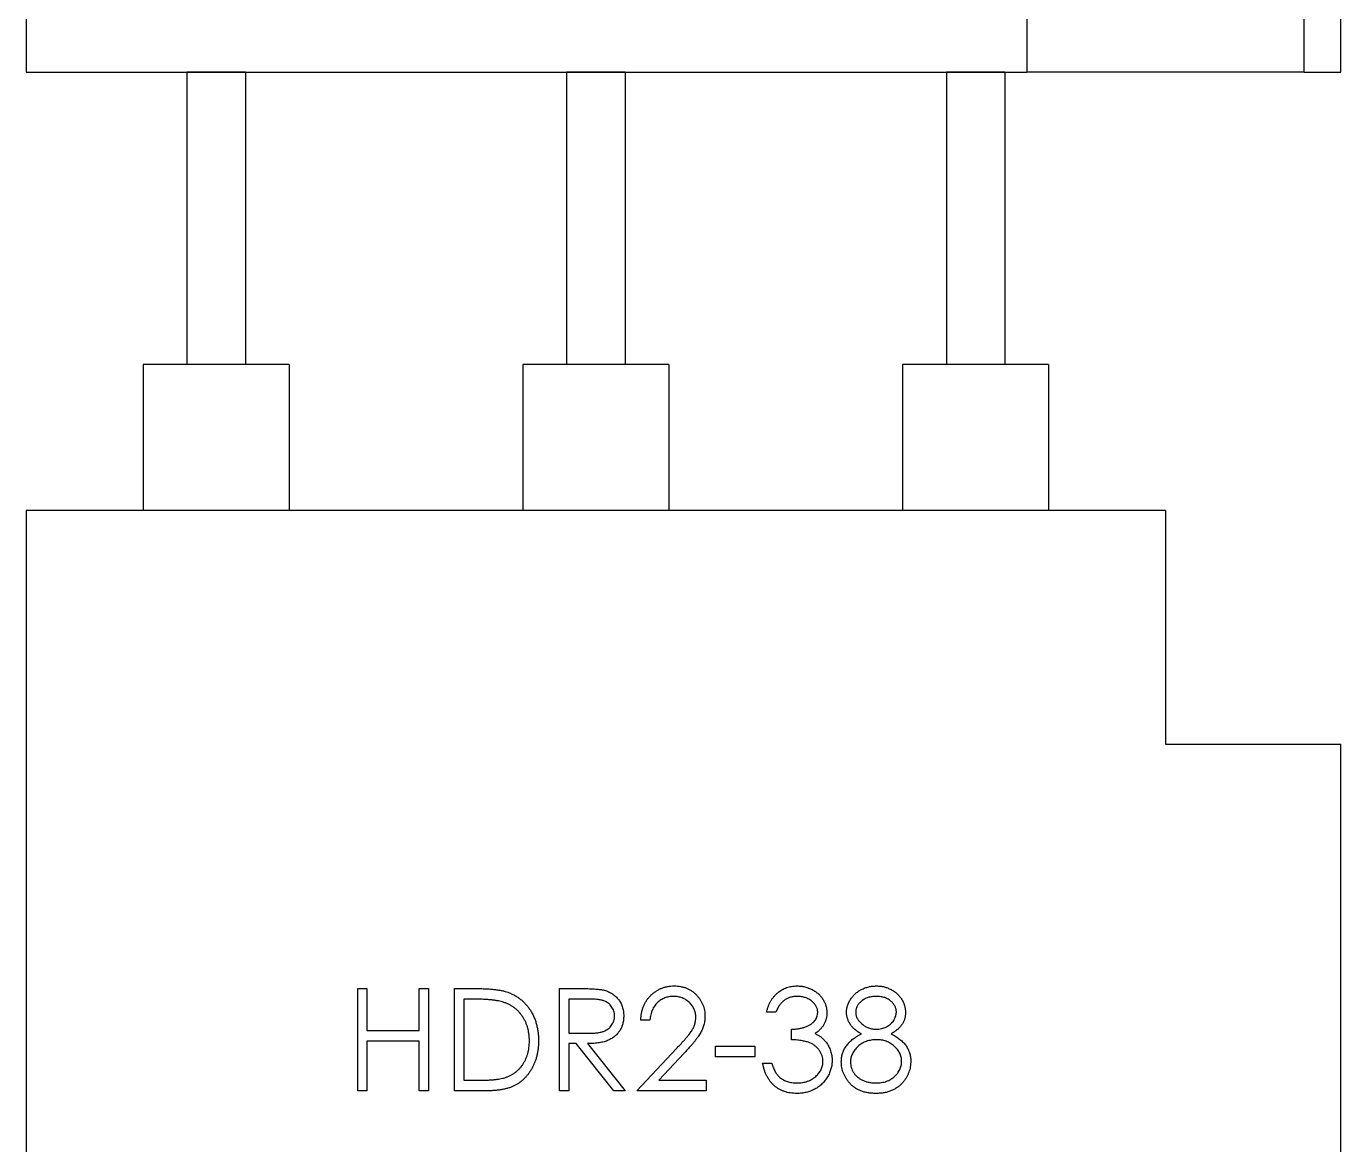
# Model space of a CAD drawing. Extents: x 310573 to 311073, y 364953 to 365753.
# Drawn here: x 310927.03 to 310972.03, y 365113.35 to 365151.64 of the extents above; entities that cross this region are included whole.
import ezdxf

# ---------------------------------------------------------------- set-up
doc = ezdxf.new("R2010")
doc.units = 0
doc.header["$MEASUREMENT"] = 0
doc.layers.add('PV-2A84', color=7, linetype='Continuous')
doc.layers.add('PV-E40', color=7, linetype='Continuous')

# ---------------------------------------------------------------- blocks, each defined once
blk = doc.blocks.new('Manufacturer上海良信PartName接触器SeriesNDC1ShellFrameLimitingCurrentRemarkPartTypeMinCurrent0MaxCurrent12Poles3PMinPower0MaxPower0LibType3DelFlgfalseUpdateDate2023-01-0100000')
at = {"layer": 'PV-2A84'}
for p, q in [((-22.5, -31.5), (-22.5, -37.5)), ((11.75, -31.5), (11.75, -37.5)), ((21.25, -37.5), (21.25, -31.5)), ((22.5, -37.5), (22.5, -31.5)), ((-22.5, -37.5), (11.75, -37.5)), ((21.25, -37.5), (11.75, -37.5)), ((21.25, -37.5), (22.5, -37.5))]:
    blk.add_line(p, q, dxfattribs=at)
blk = doc.blocks.new('Manufacturer上海良信PartName热继电器SeriesNDR2ShellFrameLimitingCurrentRemarkPartTypeMinCurrent1MaxCurrent38PolesMinPower0MaxPower0LibType3DelFlgfalseUpdateDate2023-01-0100000')
at = {"layer": 'PV-E40'}
for p, q in [((-16, 37.5), (-17, 37.5)), ((-17, 37.5), (-17, 27.5)), ((-15, 37.5), (-16, 37.5)), ((-15, 37.5), (-15, 27.5)), ((-3, 37.5), (-4, 37.5)), ((-4, 37.5), (-4, 27.5)), ((-2, 37.5), (-3, 37.5)), ((-2, 37.5), (-2, 27.5)), ((10, 37.5), (9, 37.5)), ((9, 37.5), (9, 27.5)), ((11, 37.5), (10, 37.5)), ((11, 37.5), (11, 27.5)), ((-16, 27.5), (-18.5, 27.5)), ((-18.5, 27.5), (-18.5, 22.5)), ((-13.5, 27.5), (-16, 27.5)), ((-13.5, 27.5), (-13.5, 22.5)), ((-3, 27.5), (-5.5, 27.5)), ((-5.5, 27.5), (-5.5, 22.5)), ((-0.5, 27.5), (-3, 27.5)), ((-0.5, 27.5), (-0.5, 22.5)), ((10, 27.5), (7.5, 27.5)), ((7.5, 27.5), (7.5, 22.5)), ((12.5, 27.5), (10, 27.5)), ((12.5, 27.5), (12.5, 22.5)), ((16.5, 22.5), (-22.5, 22.5)), ((-22.5, 22.5), (-22.5, -22.5)), ((16.5, 22.5), (16.5, 14.5)), ((16.5, 14.5), (22.5, 14.5)), ((22.5, -22.5), (22.5, 14.5)), ((-11.155, 2.633), (-11.155, 6.133)), ((-11.155, 6.133), (-10.841, 6.133)), ((-10.841, 6.133), (-10.841, 4.697)), ((-9.046, 4.697), (-9.046, 6.133)), ((-9.046, 6.133), (-8.732, 6.133)), ((-8.732, 6.133), (-8.732, 2.633)), ((-7.835, 2.633), (-7.835, 6.133)), ((-7.835, 6.133), (-7.128, 6.133)), ((-4.245, 2.633), (-4.245, 6.133)), ((-4.245, 6.133), (-3.544, 6.133)), ((-7.52, 5.774), (-7.52, 2.992)), ((-7.274, 5.774), (-7.52, 5.774)), ((-3.274, 5.774), (-3.931, 5.774)), ((-3.931, 5.774), (-3.931, 4.607)), ((-1.149, 5.056), (-1.463, 5.056)), ((3.159, 5.325), (2.845, 5.325)), ((-10.841, 4.697), (-9.046, 4.697)), ((-3.931, 4.607), (-3.29, 4.602)), ((3.698, 4.383), (3.698, 4.742)), ((-9.046, 4.338), (-10.841, 4.338)), ((-10.841, 4.338), (-10.841, 2.633)), ((-9.046, 2.633), (-9.046, 4.338)), ((-3.675, 4.248), (-3.931, 4.248)), ((-3.931, 4.248), (-3.931, 2.633)), ((-2.39, 2.633), (-3.675, 4.248)), ((-3.287, 4.248), (-2.001, 2.633)), ((-1.597, 2.633), (-0.24, 4.081)), ((1.095, 3.8), (1.095, 4.159)), ((1.095, 4.159), (2.441, 4.159)), ((2.441, 4.159), (2.441, 3.8)), ((0.028, 3.926), (-0.848, 2.992)), ((2.441, 3.8), (1.095, 3.8)), ((2.71, 3.575), (3.024, 3.575)), ((-7.52, 2.992), (-7.119, 2.992)), ((-0.848, 2.992), (0.781, 2.992)), ((0.781, 2.992), (0.781, 2.633)), ((-10.841, 2.633), (-11.155, 2.633)), ((-8.732, 2.633), (-9.046, 2.633)), ((-6.75, 2.633), (-7.835, 2.633)), ((-3.931, 2.633), (-4.245, 2.633)), ((-2.001, 2.633), (-2.39, 2.633)), ((0.781, 2.633), (-1.597, 2.633))]:
    blk.add_line(p, q, dxfattribs=at)
for points, knots in [([(-7.128, 6.133), (-7.066, 6.132), (-6.948, 6.132), (-6.776, 6.126), (-6.617, 6.117), (-6.472, 6.103), (-6.339, 6.085), (-6.22, 6.064), (-6.114, 6.039), (-6.048, 6.017), (-6.017, 6.007)], [0, 0, 0, 0, 0.164289, 0.317406, 0.458844, 0.589367, 0.707831, 0.81577, 0.91288, 1, 1, 1, 1]), ([(-6.017, 6.007), (-5.977, 5.991), (-5.897, 5.961), (-5.783, 5.903), (-5.675, 5.838), (-5.574, 5.765), (-5.481, 5.682), (-5.393, 5.593), (-5.314, 5.495), (-5.241, 5.389), (-5.175, 5.276), (-5.118, 5.158), (-5.07, 5.034), (-5.031, 4.905), (-5, 4.771), (-4.979, 4.631), (-4.965, 4.487), (-4.963, 4.389), (-4.963, 4.339)], [0, 0, 0, 0, 0.061545, 0.121694, 0.181155, 0.239875, 0.298702, 0.357647, 0.417605, 0.478494, 0.540407, 0.602345, 0.665004, 0.728559, 0.793651, 0.860534, 0.929236, 1, 1, 1, 1]), ([(-3.544, 6.133), (-3.498, 6.133), (-3.408, 6.132), (-3.279, 6.131), (-3.162, 6.126), (-3.057, 6.122), (-2.964, 6.114), (-2.883, 6.107), (-2.813, 6.098), (-2.771, 6.089), (-2.751, 6.085)], [0, 0, 0, 0, 0.176258, 0.338434, 0.484822, 0.617158, 0.734698, 0.837385, 0.926372, 1, 1, 1, 1]), ([(-2.751, 6.085), (-2.726, 6.079), (-2.675, 6.066), (-2.602, 6.04), (-2.533, 6.009), (-2.467, 5.973), (-2.405, 5.932), (-2.347, 5.885), (-2.292, 5.834), (-2.242, 5.777), (-2.195, 5.717), (-2.155, 5.653), (-2.121, 5.585), (-2.094, 5.514), (-2.072, 5.439), (-2.057, 5.361), (-2.047, 5.28), (-2.047, 5.225), (-2.046, 5.197)], [0, 0, 0, 0, 0.064217, 0.127064, 0.188745, 0.249132, 0.309453, 0.369827, 0.43065, 0.492352, 0.554072, 0.61569, 0.676798, 0.738439, 0.801317, 0.865185, 0.931641, 1, 1, 1, 1]), ([(-1.463, 5.056), (-1.461, 5.098), (-1.457, 5.179), (-1.438, 5.299), (-1.411, 5.413), (-1.373, 5.521), (-1.325, 5.623), (-1.269, 5.72), (-1.202, 5.811), (-1.125, 5.895), (-1.043, 5.973), (-0.953, 6.039), (-0.859, 6.096), (-0.761, 6.143), (-0.658, 6.178), (-0.55, 6.204), (-0.437, 6.22), (-0.36, 6.222), (-0.321, 6.223)], [0, 0, 0, 0, 0.0687908, 0.1351033, 0.1989787, 0.2619043, 0.323495, 0.3851954, 0.4469692, 0.5097648, 0.5722506, 0.6334052, 0.6932512, 0.7525832, 0.8125793, 0.8732751, 0.9355499, 1, 1, 1, 1]), ([(-0.337, 5.864), (-0.365, 5.863), (-0.419, 5.862), (-0.497, 5.852), (-0.573, 5.835), (-0.645, 5.812), (-0.713, 5.782), (-0.778, 5.745), (-0.839, 5.702), (-0.896, 5.652), (-0.949, 5.597), (-0.996, 5.535), (-1.036, 5.468), (-1.072, 5.396), (-1.1, 5.319), (-1.122, 5.236), (-1.14, 5.148), (-1.146, 5.087), (-1.149, 5.056)], [0, 0, 0, 0, 0.064439, 0.126547, 0.186887, 0.245878, 0.304041, 0.362191, 0.420976, 0.48066, 0.5406, 0.600689, 0.661936, 0.724443, 0.789038, 0.856314, 0.926352, 1, 1, 1, 1]), ([(0.422, 5.154), (0.421, 5.178), (0.42, 5.225), (0.409, 5.294), (0.392, 5.361), (0.368, 5.425), (0.337, 5.486), (0.298, 5.545), (0.254, 5.602), (0.202, 5.655), (0.146, 5.704), (0.086, 5.747), (0.023, 5.783), (-0.043, 5.812), (-0.112, 5.835), (-0.184, 5.851), (-0.26, 5.862), (-0.311, 5.863), (-0.337, 5.864)], [0, 0, 0, 0, 0.061965, 0.122122, 0.180988, 0.239933, 0.299906, 0.359989, 0.421776, 0.486576, 0.551535, 0.615018, 0.677259, 0.73973, 0.80305, 0.866495, 0.931973, 1, 1, 1, 1]), ([(-0.321, 6.223), (-0.283, 6.222), (-0.208, 6.22), (-0.097, 6.205), (0.007, 6.181), (0.107, 6.148), (0.2, 6.103), (0.287, 6.049), (0.37, 5.987), (0.445, 5.914), (0.513, 5.835), (0.572, 5.752), (0.623, 5.666), (0.665, 5.576), (0.696, 5.482), (0.72, 5.386), (0.733, 5.285), (0.735, 5.217), (0.736, 5.182)], [0, 0, 0, 0, 0.0694755, 0.1365168, 0.2007888, 0.2638297, 0.325735, 0.3872907, 0.4495092, 0.5129678, 0.5762752, 0.6375801, 0.6979026, 0.7571721, 0.8165985, 0.8766532, 0.9372896, 1, 1, 1, 1]), ([(2.845, 5.325), (2.853, 5.36), (2.87, 5.429), (2.905, 5.528), (2.943, 5.621), (2.988, 5.707), (3.038, 5.788), (3.094, 5.861), (3.156, 5.93), (3.223, 5.991), (3.295, 6.045), (3.37, 6.092), (3.448, 6.133), (3.53, 6.166), (3.615, 6.191), (3.703, 6.209), (3.794, 6.221), (3.855, 6.222), (3.887, 6.223)], [0, 0, 0, 0, 0.072625, 0.141977, 0.208985, 0.273957, 0.336889, 0.398745, 0.460116, 0.520825, 0.580994, 0.640152, 0.698622, 0.757271, 0.816427, 0.876254, 0.937165, 1, 1, 1, 1]), ([(3.891, 5.864), (3.851, 5.862), (3.773, 5.86), (3.661, 5.836), (3.557, 5.798), (3.477, 5.752), (3.418, 5.708), (3.376, 5.669), (3.335, 5.625), (3.297, 5.575), (3.259, 5.521), (3.224, 5.46), (3.19, 5.395), (3.17, 5.349), (3.159, 5.325)], [0, 0, 0, 0, 0.122712, 0.239685, 0.351816, 0.463766, 0.520818, 0.579448, 0.640604, 0.705298, 0.773634, 0.844669, 0.920057, 1, 1, 1, 1]), ([(3.887, 6.223), (3.933, 6.221), (4.023, 6.219), (4.156, 6.194), (4.284, 6.154), (4.406, 6.1), (4.519, 6.033), (4.62, 5.953), (4.706, 5.861), (4.779, 5.761), (4.836, 5.653), (4.878, 5.542), (4.904, 5.428), (4.907, 5.352), (4.909, 5.313)], [0, 0, 0, 0, 0.090254, 0.17854, 0.266093, 0.354631, 0.441886, 0.525747, 0.608114, 0.690197, 0.770821, 0.848326, 0.924012, 1, 1, 1, 1]), ([(4.595, 5.315), (4.595, 5.333), (4.594, 5.369), (4.583, 5.422), (4.568, 5.474), (4.546, 5.524), (4.517, 5.571), (4.483, 5.617), (4.442, 5.66), (4.395, 5.701), (4.345, 5.74), (4.289, 5.773), (4.231, 5.801), (4.169, 5.824), (4.104, 5.842), (4.036, 5.854), (3.965, 5.862), (3.916, 5.863), (3.891, 5.864)], [0, 0, 0, 0, 0.055275, 0.109966, 0.163247, 0.218076, 0.273301, 0.330909, 0.390995, 0.454176, 0.518862, 0.583311, 0.648517, 0.715031, 0.782502, 0.852323, 0.924928, 1, 1, 1, 1]), ([(5.582, 5.324), (5.584, 5.362), (5.587, 5.437), (5.614, 5.548), (5.657, 5.658), (5.716, 5.765), (5.789, 5.866), (5.877, 5.957), (5.978, 6.036), (6.091, 6.102), (6.212, 6.157), (6.34, 6.194), (6.472, 6.218), (6.562, 6.221), (6.608, 6.223)], [0, 0, 0, 0, 0.074058, 0.14887, 0.226668, 0.307735, 0.391157, 0.473929, 0.557928, 0.644989, 0.733364, 0.821092, 0.909287, 1, 1, 1, 1]), ([(6.59, 5.864), (6.566, 5.863), (6.518, 5.862), (6.447, 5.855), (6.38, 5.842), (6.316, 5.825), (6.256, 5.802), (6.198, 5.774), (6.144, 5.741), (6.093, 5.704), (6.047, 5.662), (6.007, 5.62), (5.973, 5.574), (5.944, 5.527), (5.924, 5.478), (5.908, 5.427), (5.897, 5.374), (5.897, 5.338), (5.896, 5.32)], [0, 0, 0, 0, 0.075243, 0.147209, 0.216447, 0.284025, 0.350655, 0.415031, 0.47963, 0.544652, 0.608044, 0.667828, 0.725114, 0.780992, 0.835527, 0.889438, 0.944072, 1, 1, 1, 1]), ([(7.287, 5.327), (7.287, 5.343), (7.286, 5.376), (7.277, 5.425), (7.263, 5.473), (7.243, 5.519), (7.218, 5.565), (7.187, 5.61), (7.15, 5.653), (7.109, 5.696), (7.062, 5.735), (7.01, 5.77), (6.952, 5.799), (6.889, 5.823), (6.821, 5.841), (6.749, 5.854), (6.671, 5.862), (6.618, 5.863), (6.59, 5.864)], [0, 0, 0, 0, 0.050902, 0.101034, 0.151084, 0.203062, 0.256248, 0.310847, 0.368769, 0.430015, 0.49252, 0.556049, 0.621996, 0.690192, 0.761385, 0.836356, 0.915487, 1, 1, 1, 1]), ([(6.608, 6.223), (6.652, 6.221), (6.74, 6.218), (6.869, 6.195), (6.993, 6.155), (7.11, 6.101), (7.219, 6.035), (7.316, 5.954), (7.401, 5.864), (7.472, 5.763), (7.53, 5.656), (7.571, 5.545), (7.596, 5.431), (7.6, 5.353), (7.601, 5.315)], [0, 0, 0, 0, 0.08941, 0.176306, 0.262626, 0.349446, 0.435498, 0.518928, 0.601355, 0.684256, 0.765807, 0.844877, 0.92228, 1, 1, 1, 1]), ([(-6.199, 5.676), (-6.228, 5.684), (-6.291, 5.701), (-6.392, 5.72), (-6.507, 5.737), (-6.635, 5.751), (-6.776, 5.761), (-6.93, 5.768), (-7.098, 5.773), (-7.214, 5.774), (-7.274, 5.774)], [0, 0, 0, 0, 0.084319, 0.179285, 0.286583, 0.405111, 0.535593, 0.67819, 0.832976, 1, 1, 1, 1]), ([(-5.277, 4.339), (-5.277, 4.38), (-5.278, 4.461), (-5.291, 4.579), (-5.31, 4.692), (-5.336, 4.801), (-5.37, 4.906), (-5.413, 5.006), (-5.462, 5.102), (-5.52, 5.192), (-5.583, 5.277), (-5.653, 5.355), (-5.73, 5.426), (-5.811, 5.491), (-5.899, 5.548), (-5.993, 5.598), (-6.094, 5.641), (-6.163, 5.664), (-6.199, 5.676)], [0, 0, 0, 0, 0.070151, 0.137813, 0.203226, 0.267174, 0.330024, 0.391794, 0.453084, 0.514334, 0.575, 0.634865, 0.694116, 0.753442, 0.813126, 0.87408, 0.936007, 1, 1, 1, 1]), ([(-2.36, 5.198), (-2.361, 5.226), (-2.364, 5.281), (-2.383, 5.363), (-2.416, 5.44), (-2.46, 5.512), (-2.514, 5.578), (-2.578, 5.634), (-2.649, 5.68), (-2.715, 5.71), (-2.774, 5.728), (-2.826, 5.741), (-2.884, 5.751), (-2.949, 5.759), (-3.021, 5.766), (-3.099, 5.771), (-3.185, 5.774), (-3.244, 5.774), (-3.274, 5.774)], [0, 0, 0, 0, 0.068814, 0.136365, 0.204019, 0.273064, 0.342913, 0.410965, 0.479169, 0.549308, 0.587652, 0.630647, 0.678879, 0.731934, 0.791111, 0.855283, 0.925086, 1, 1, 1, 1]), ([(-3.29, 4.602), (-3.26, 4.602), (-3.202, 4.602), (-3.118, 4.606), (-3.04, 4.611), (-2.968, 4.618), (-2.902, 4.627), (-2.842, 4.638), (-2.788, 4.651), (-2.725, 4.671), (-2.655, 4.703), (-2.579, 4.75), (-2.514, 4.808), (-2.459, 4.875), (-2.415, 4.949), (-2.383, 5.028), (-2.364, 5.112), (-2.361, 5.169), (-2.36, 5.198)], [0, 0, 0, 0, 0.071668, 0.138913, 0.201185, 0.259124, 0.312255, 0.360682, 0.405086, 0.445102, 0.518778, 0.589462, 0.658462, 0.727283, 0.796322, 0.863175, 0.930949, 1, 1, 1, 1]), ([(-2.046, 5.197), (-2.048, 5.15), (-2.05, 5.059), (-2.077, 4.927), (-2.121, 4.804), (-2.181, 4.69), (-2.258, 4.587), (-2.35, 4.497), (-2.458, 4.421), (-2.559, 4.368), (-2.647, 4.335), (-2.72, 4.311), (-2.8, 4.293), (-2.886, 4.277), (-2.977, 4.264), (-3.075, 4.255), (-3.179, 4.25), (-3.25, 4.249), (-3.287, 4.248)], [0, 0, 0, 0, 0.07878, 0.153721, 0.226714, 0.299191, 0.37119, 0.443006, 0.516689, 0.593217, 0.633873, 0.676989, 0.7229, 0.771959, 0.824211, 0.879379, 0.937948, 1, 1, 1, 1]), ([(-0.24, 4.081), (-0.207, 4.116), (-0.143, 4.182), (-0.054, 4.279), (0.027, 4.369), (0.099, 4.451), (0.161, 4.528), (0.216, 4.596), (0.26, 4.659), (0.307, 4.732), (0.354, 4.82), (0.393, 4.929), (0.418, 5.041), (0.42, 5.116), (0.422, 5.154)], [0, 0, 0, 0, 0.110803, 0.212829, 0.306101, 0.390647, 0.466924, 0.534481, 0.593587, 0.644557, 0.7362, 0.825024, 0.911986, 1, 1, 1, 1]), ([(0.736, 5.182), (0.734, 5.133), (0.731, 5.037), (0.702, 4.895), (0.657, 4.757), (0.603, 4.646), (0.549, 4.557), (0.5, 4.484), (0.442, 4.405), (0.376, 4.32), (0.301, 4.23), (0.218, 4.133), (0.126, 4.032), (0.061, 3.962), (0.028, 3.926)], [0, 0, 0, 0, 0.098702, 0.195672, 0.292422, 0.391343, 0.444462, 0.504229, 0.570352, 0.642546, 0.722288, 0.807921, 0.90047, 1, 1, 1, 1]), ([(3.698, 4.742), (3.741, 4.743), (3.826, 4.744), (3.95, 4.761), (4.068, 4.786), (4.178, 4.822), (4.279, 4.865), (4.366, 4.915), (4.439, 4.97), (4.497, 5.032), (4.541, 5.099), (4.572, 5.168), (4.591, 5.24), (4.594, 5.29), (4.595, 5.315)], [0, 0, 0, 0, 0.110166, 0.215787, 0.318027, 0.417574, 0.51165, 0.596162, 0.672935, 0.74367, 0.810677, 0.874059, 0.936696, 1, 1, 1, 1]), ([(4.909, 5.313), (4.908, 5.276), (4.906, 5.204), (4.886, 5.098), (4.854, 4.998), (4.809, 4.904), (4.75, 4.817), (4.68, 4.735), (4.596, 4.659), (4.533, 4.616), (4.5, 4.593)], [0, 0, 0, 0, 0.128068, 0.250608, 0.37063, 0.490072, 0.610375, 0.734313, 0.863217, 1, 1, 1, 1]), ([(6.093, 4.583), (6.053, 4.605), (5.974, 4.648), (5.87, 4.726), (5.781, 4.812), (5.708, 4.905), (5.651, 5.004), (5.612, 5.108), (5.586, 5.215), (5.583, 5.288), (5.582, 5.324)], [0, 0, 0, 0, 0.1458601, 0.2824259, 0.4108504, 0.5350294, 0.6547011, 0.7701334, 0.8845558, 1, 1, 1, 1]), ([(5.896, 5.32), (5.897, 5.301), (5.898, 5.265), (5.909, 5.212), (5.924, 5.159), (5.949, 5.109), (5.979, 5.059), (6.015, 5.011), (6.059, 4.965), (6.108, 4.92), (6.161, 4.878), (6.218, 4.842), (6.277, 4.811), (6.338, 4.786), (6.401, 4.766), (6.466, 4.752), (6.534, 4.743), (6.58, 4.742), (6.603, 4.742)], [0, 0, 0, 0, 0.054564, 0.107826, 0.161924, 0.21751, 0.274498, 0.334815, 0.397555, 0.464755, 0.532901, 0.600097, 0.665354, 0.731084, 0.796883, 0.863292, 0.930831, 1, 1, 1, 1]), ([(6.603, 4.742), (6.633, 4.743), (6.692, 4.744), (6.779, 4.761), (6.864, 4.786), (6.946, 4.821), (7.022, 4.864), (7.09, 4.917), (7.149, 4.976), (7.198, 5.042), (7.237, 5.113), (7.266, 5.183), (7.284, 5.255), (7.286, 5.303), (7.287, 5.327)], [0, 0, 0, 0, 0.08969, 0.178494, 0.266838, 0.356558, 0.445334, 0.530806, 0.614076, 0.697707, 0.779142, 0.855354, 0.928557, 1, 1, 1, 1]), ([(7.601, 5.315), (7.6, 5.277), (7.597, 5.202), (7.573, 5.093), (7.534, 4.992), (7.479, 4.895), (7.408, 4.807), (7.321, 4.725), (7.22, 4.648), (7.144, 4.605), (7.104, 4.583)], [0, 0, 0, 0, 0.121904, 0.2394126, 0.3554101, 0.4720907, 0.592859, 0.7187035, 0.8548924, 1, 1, 1, 1]), ([(4.5, 4.593), (4.538, 4.575), (4.611, 4.54), (4.712, 4.47), (4.803, 4.389), (4.854, 4.326), (4.88, 4.295)], [0, 0, 0, 0, 0.2538796, 0.5030089, 0.7502911, 1, 1, 1, 1]), ([(5.403, 3.624), (5.403, 3.648), (5.404, 3.697), (5.412, 3.768), (5.425, 3.838), (5.442, 3.906), (5.466, 3.972), (5.494, 4.036), (5.527, 4.099), (5.565, 4.16), (5.609, 4.218), (5.659, 4.276), (5.716, 4.331), (5.78, 4.385), (5.848, 4.438), (5.924, 4.488), (6.006, 4.538), (6.064, 4.567), (6.093, 4.583)], [0, 0, 0, 0, 0.058854, 0.116315, 0.172675, 0.22878, 0.28458, 0.340257, 0.39663, 0.453507, 0.512318, 0.572648, 0.636022, 0.702363, 0.771483, 0.844184, 0.92007, 1, 1, 1, 1]), ([(7.104, 4.583), (7.133, 4.568), (7.189, 4.539), (7.268, 4.492), (7.341, 4.442), (7.409, 4.393), (7.471, 4.341), (7.526, 4.287), (7.576, 4.232), (7.619, 4.175), (7.657, 4.116), (7.69, 4.056), (7.719, 3.994), (7.741, 3.929), (7.759, 3.863), (7.772, 3.794), (7.779, 3.724), (7.78, 3.676), (7.781, 3.652)], [0, 0, 0, 0, 0.079525, 0.1551, 0.22722, 0.295911, 0.362056, 0.42552, 0.485813, 0.544495, 0.60146, 0.657841, 0.713974, 0.769468, 0.82613, 0.882885, 0.940701, 1, 1, 1, 1]), ([(-4.963, 4.339), (-4.963, 4.295), (-4.965, 4.21), (-4.976, 4.085), (-4.992, 3.963), (-5.017, 3.845), (-5.047, 3.731), (-5.086, 3.621), (-5.131, 3.515), (-5.183, 3.413), (-5.24, 3.317), (-5.301, 3.226), (-5.367, 3.143), (-5.437, 3.065), (-5.511, 2.995), (-5.589, 2.93), (-5.672, 2.873), (-5.759, 2.821), (-5.853, 2.776), (-5.955, 2.737), (-6.066, 2.705), (-6.186, 2.679), (-6.314, 2.658), (-6.452, 2.644), (-6.598, 2.634), (-6.698, 2.633), (-6.75, 2.633)], [0, 0, 0, 0, 0.046081, 0.090807, 0.134295, 0.177024, 0.218823, 0.260244, 0.30108, 0.341614, 0.381583, 0.42012, 0.458075, 0.494738, 0.531195, 0.566934, 0.602713, 0.638327, 0.674853, 0.713467, 0.754442, 0.797815, 0.843989, 0.893072, 0.944963, 1, 1, 1, 1]), ([(-6.118, 3.081), (-6.086, 3.092), (-6.023, 3.114), (-5.932, 3.155), (-5.847, 3.203), (-5.767, 3.256), (-5.693, 3.317), (-5.624, 3.384), (-5.559, 3.456), (-5.501, 3.535), (-5.448, 3.62), (-5.403, 3.71), (-5.363, 3.803), (-5.331, 3.902), (-5.307, 4.005), (-5.29, 4.112), (-5.279, 4.224), (-5.277, 4.301), (-5.277, 4.339)], [0, 0, 0, 0, 0.062415, 0.123338, 0.183125, 0.241783, 0.300579, 0.35968, 0.418882, 0.479531, 0.540851, 0.602303, 0.664463, 0.727806, 0.792895, 0.859672, 0.928464, 1, 1, 1, 1]), ([(4.774, 3.642), (4.773, 3.675), (4.77, 3.74), (4.747, 3.836), (4.708, 3.928), (4.655, 4.015), (4.589, 4.096), (4.513, 4.168), (4.425, 4.228), (4.344, 4.269), (4.272, 4.297), (4.211, 4.315), (4.142, 4.331), (4.067, 4.346), (3.984, 4.358), (3.895, 4.369), (3.799, 4.377), (3.732, 4.381), (3.698, 4.383)], [0, 0, 0, 0, 0.066909, 0.133485, 0.201035, 0.271234, 0.34288, 0.413836, 0.485977, 0.56023, 0.599884, 0.644055, 0.691892, 0.744688, 0.801492, 0.862858, 0.929328, 1, 1, 1, 1]), ([(4.88, 4.295), (4.896, 4.271), (4.93, 4.226), (4.971, 4.152), (5.009, 4.078), (5.038, 4.001), (5.06, 3.922), (5.076, 3.84), (5.086, 3.757), (5.088, 3.701), (5.089, 3.673)], [0, 0, 0, 0, 0.128136, 0.254173, 0.378112, 0.501712, 0.623986, 0.747096, 0.872875, 1, 1, 1, 1]), ([(6.611, 4.383), (6.58, 4.382), (6.519, 4.381), (6.429, 4.369), (6.343, 4.352), (6.261, 4.327), (6.183, 4.294), (6.109, 4.254), (6.038, 4.206), (5.973, 4.153), (5.913, 4.095), (5.861, 4.033), (5.816, 3.969), (5.78, 3.903), (5.751, 3.834), (5.732, 3.762), (5.719, 3.688), (5.718, 3.638), (5.717, 3.613)], [0, 0, 0, 0, 0.071269, 0.139812, 0.206497, 0.271535, 0.336082, 0.400528, 0.464984, 0.53005, 0.594423, 0.655583, 0.714849, 0.772115, 0.828999, 0.885122, 0.942079, 1, 1, 1, 1]), ([(7.467, 3.646), (7.466, 3.67), (7.464, 3.717), (7.453, 3.787), (7.433, 3.854), (7.405, 3.92), (7.369, 3.983), (7.326, 4.045), (7.275, 4.103), (7.216, 4.16), (7.153, 4.212), (7.085, 4.258), (7.014, 4.296), (6.939, 4.328), (6.862, 4.353), (6.781, 4.37), (6.697, 4.381), (6.64, 4.382), (6.611, 4.383)], [0, 0, 0, 0, 0.057339, 0.113063, 0.169181, 0.225775, 0.283826, 0.343454, 0.405907, 0.471392, 0.538003, 0.603064, 0.667602, 0.732225, 0.797005, 0.863048, 0.930357, 1, 1, 1, 1]), ([(5.089, 3.673), (5.087, 3.624), (5.083, 3.526), (5.051, 3.381), (5.002, 3.24), (4.931, 3.105), (4.845, 2.979), (4.743, 2.866), (4.626, 2.768), (4.495, 2.687), (4.353, 2.622), (4.202, 2.577), (4.042, 2.548), (3.933, 2.545), (3.878, 2.543)], [0, 0, 0, 0, 0.079648, 0.158922, 0.239619, 0.322609, 0.406035, 0.487602, 0.569685, 0.653036, 0.737436, 0.822478, 0.909748, 1, 1, 1, 1]), ([(3.883, 2.902), (3.916, 2.903), (3.98, 2.904), (4.074, 2.915), (4.162, 2.931), (4.246, 2.956), (4.325, 2.987), (4.398, 3.025), (4.467, 3.071), (4.53, 3.122), (4.587, 3.179), (4.637, 3.238), (4.68, 3.299), (4.714, 3.363), (4.742, 3.43), (4.76, 3.499), (4.773, 3.57), (4.774, 3.618), (4.774, 3.642)], [0, 0, 0, 0, 0.076072, 0.148752, 0.218403, 0.28576, 0.350598, 0.414964, 0.478069, 0.541761, 0.60435, 0.664075, 0.721464, 0.777587, 0.832644, 0.887844, 0.94346, 1, 1, 1, 1]), ([(6.587, 2.543), (6.54, 2.544), (6.448, 2.547), (6.315, 2.562), (6.191, 2.588), (6.075, 2.625), (5.968, 2.672), (5.871, 2.731), (5.781, 2.799), (5.702, 2.879), (5.632, 2.964), (5.571, 3.052), (5.52, 3.142), (5.476, 3.234), (5.443, 3.328), (5.42, 3.425), (5.406, 3.524), (5.404, 3.59), (5.403, 3.624)], [0, 0, 0, 0, 0.078556, 0.152863, 0.22356, 0.290375, 0.355403, 0.418291, 0.480389, 0.543073, 0.604924, 0.664398, 0.721943, 0.778375, 0.83383, 0.888861, 0.944089, 1, 1, 1, 1]), ([(5.717, 3.613), (5.718, 3.582), (5.721, 3.519), (5.742, 3.427), (5.777, 3.338), (5.825, 3.252), (5.884, 3.172), (5.957, 3.103), (6.04, 3.041), (6.134, 2.991), (6.237, 2.951), (6.348, 2.923), (6.467, 2.905), (6.548, 2.903), (6.59, 2.902)], [0, 0, 0, 0, 0.074898, 0.148596, 0.224471, 0.302323, 0.381919, 0.461149, 0.542417, 0.626716, 0.714597, 0.804903, 0.900127, 1, 1, 1, 1]), ([(6.59, 2.902), (6.623, 2.903), (6.687, 2.904), (6.78, 2.915), (6.868, 2.932), (6.95, 2.957), (7.028, 2.987), (7.1, 3.026), (7.169, 3.071), (7.229, 3.124), (7.285, 3.18), (7.333, 3.24), (7.375, 3.302), (7.408, 3.366), (7.434, 3.433), (7.453, 3.501), (7.465, 3.573), (7.466, 3.621), (7.467, 3.646)], [0, 0, 0, 0, 0.0765589, 0.1491614, 0.2188268, 0.2855671, 0.3503131, 0.4141252, 0.4771792, 0.540368, 0.6022024, 0.6620337, 0.7199344, 0.7759074, 0.8311149, 0.8866674, 0.9425524, 1, 1, 1, 1]), ([(7.781, 3.652), (7.78, 3.619), (7.779, 3.552), (7.765, 3.453), (7.745, 3.358), (7.716, 3.265), (7.679, 3.176), (7.632, 3.09), (7.579, 3.005), (7.537, 2.954), (7.516, 2.927)], [0, 0, 0, 0, 0.128158, 0.253673, 0.377325, 0.499385, 0.622918, 0.745839, 0.871395, 1, 1, 1, 1]), ([(3.878, 2.543), (3.84, 2.544), (3.767, 2.546), (3.658, 2.557), (3.555, 2.579), (3.457, 2.607), (3.363, 2.644), (3.274, 2.689), (3.189, 2.742), (3.11, 2.804), (3.036, 2.874), (2.97, 2.952), (2.909, 3.037), (2.856, 3.13), (2.808, 3.23), (2.769, 3.338), (2.735, 3.453), (2.719, 3.534), (2.71, 3.575)], [0, 0, 0, 0, 0.065541, 0.128963, 0.190377, 0.250092, 0.308548, 0.366398, 0.424542, 0.48317, 0.542243, 0.601739, 0.662506, 0.724856, 0.789128, 0.856346, 0.926295, 1, 1, 1, 1]), ([(3.024, 3.575), (3.033, 3.548), (3.049, 3.496), (3.076, 3.42), (3.107, 3.351), (3.14, 3.288), (3.174, 3.23), (3.213, 3.178), (3.253, 3.131), (3.284, 3.104), (3.299, 3.091)], [0, 0, 0, 0, 0.14977, 0.291316, 0.425966, 0.55216, 0.671527, 0.786122, 0.895325, 1, 1, 1, 1]), ([(-7.119, 2.992), (-7.061, 2.992), (-6.95, 2.993), (-6.79, 2.997), (-6.644, 3.004), (-6.512, 3.013), (-6.394, 3.026), (-6.289, 3.04), (-6.198, 3.058), (-6.144, 3.074), (-6.118, 3.081)], [0, 0, 0, 0, 0.171901, 0.330628, 0.475549, 0.606746, 0.725024, 0.829742, 0.921323, 1, 1, 1, 1]), ([(3.299, 3.091), (3.318, 3.076), (3.357, 3.046), (3.421, 3.008), (3.488, 2.974), (3.56, 2.949), (3.635, 2.927), (3.714, 2.913), (3.798, 2.903), (3.854, 2.903), (3.883, 2.902)], [0, 0, 0, 0, 0.118271, 0.236178, 0.355663, 0.475904, 0.600127, 0.728608, 0.861313, 1, 1, 1, 1]), ([(7.516, 2.927), (7.488, 2.897), (7.433, 2.836), (7.338, 2.757), (7.234, 2.691), (7.121, 2.637), (7, 2.594), (6.87, 2.564), (6.731, 2.547), (6.636, 2.544), (6.587, 2.543)], [0, 0, 0, 0, 0.119283, 0.237093, 0.354796, 0.474576, 0.59746, 0.724926, 0.858883, 1, 1, 1, 1])]:
    blk.add_open_spline(points, degree=3, knots=knots, dxfattribs=at)

msp = doc.modelspace()

# ---------------------------------------------------------------- block references
for name, p in [('Manufacturer上海良信PartName接触器SeriesNDC1ShellFrameLimitingCurrentRemarkPartTypeMinCurrent0MaxCurrent12Poles3PMinPower0MaxPower0LibType3DelFlgfalseUpdateDate2023-01-0100000', (310949.526, 365187.566)), ('Manufacturer上海良信PartName热继电器SeriesNDR2ShellFrameLimitingCurrentRemarkPartTypeMinCurrent1MaxCurrent38PolesMinPower0MaxPower0LibType3DelFlgfalseUpdateDate2023-01-0100000', (310949.526, 365112.566))]:
    msp.add_blockref(name, p)

doc.saveas('drawing.dxf')
